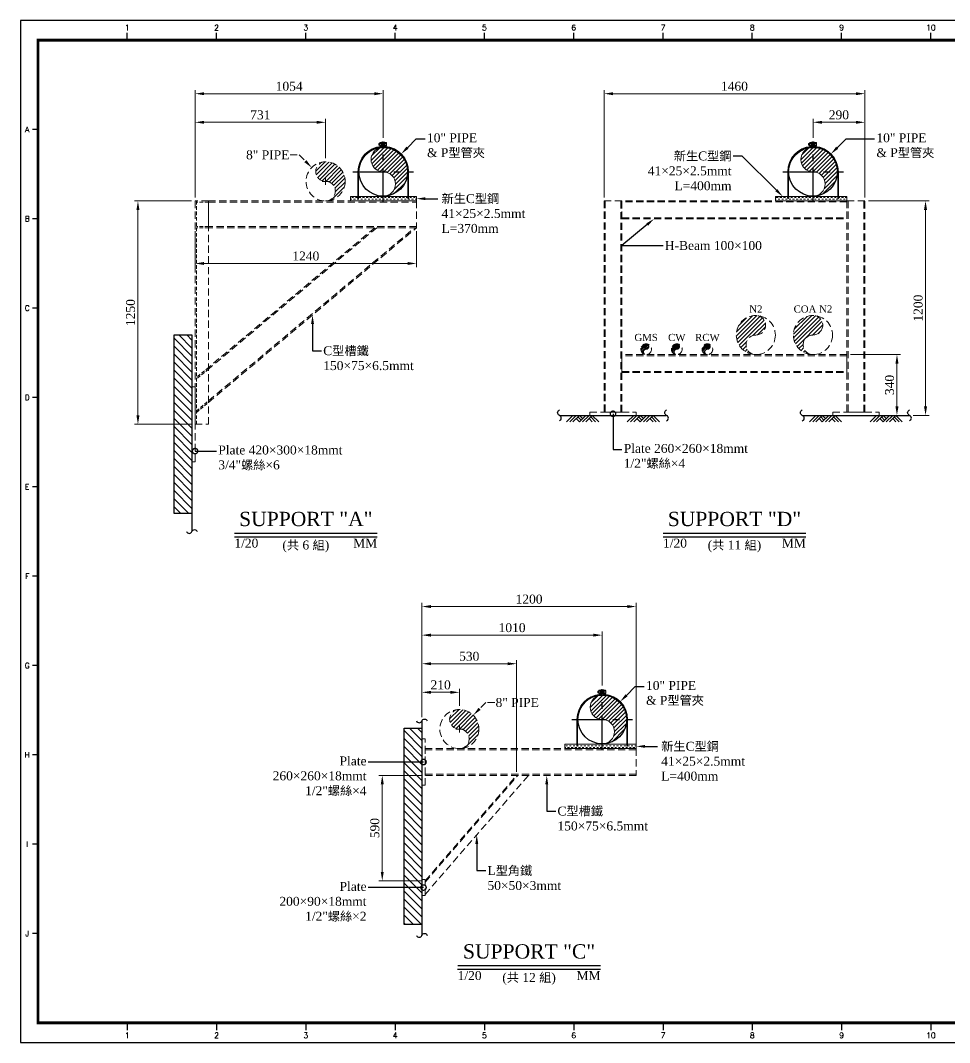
# Model space of a CAD drawing. Header units: millimetres. Extents: x 3921 to 4331, y -1218 to -700.
# Drawn here: x 3921 to 4181.1, y -1218.2 to -932.2 of the extents above; entities that cross this region are included whole.
import ezdxf
from ezdxf import colors
from ezdxf.entities.mleader import LeaderData, LeaderLine
from ezdxf.enums import TextEntityAlignment as Align
from ezdxf.math import Vec2, Vec3

# ---------------------------------------------------------------- set-up
doc = ezdxf.new("R2010")
doc.units = ezdxf.units.MM
doc.header["$LTSCALE"] = 10
doc.linetypes.add('CENTER', pattern=[50.8, 31.75, -6.35, 6.35, -6.35])
doc.linetypes.add('HIDDEN', pattern=[0.3, 0.2, -0.1])
doc.layers.get('Defpoints').update_dxf_attribs({"color": 149})
for name, color, linetype in [('1', 7, 'Continuous'), ('CEN', 3, 'CENTER'), ('CON', 35, 'Continuous'), ('三福N2 (250A)', 230, 'Continuous')]:
    doc.layers.add(name, color=color, linetype=linetype)
for name, color, linetype, lineweight in [('DIM', 160, 'Continuous', 20), ('Sopport', 135, 'Continuous', 18), ('T', 7, 'Continuous', 20), ('TSMC 既有', 252, 'HIDDEN', 9)]:
    doc.layers.add(name, color=color, linetype=linetype, lineweight=lineweight)
doc.layers.add('HIDE', color=250, linetype='Continuous', plot=False)
doc.styles.add('DAYUXP', font='times.ttf')
doc.styles.get("Standard").update_dxf_attribs({"font": 'simplex.shx', "bigfont": 'chineset.shx'})
doc.dimstyles.new('dayuxp', dxfattribs={"dimtxt": 2.5, "dimasz": 2.5, "dimexe": 1, "dimexo": 1, "dimgap": 0.8, "dimtad": 1, "dimdec": 0, "dimlfac": 20, "dimdsep": 46, "dimtxsty": 'DAYUXP', "dimcen": 1, "dimclrd": 256, "dimclre": 256, "dimclrt": 256, "dimadec": 0, "dimazin": 0, "dimtfac": 1, "dimtdec": 0, "dimtix": 1, "dimtmove": 0, "dimatfit": 3, "dimfxl": 1, "dimlwd": -1, "dimlwe": -1, "dimarcsym": 0})
pattern_1 = [(0, (3496.0707, -1518.6828), (0.508, 0.508), [0.508, -0.508])]

# ---------------------------------------------------------------- blocks, each defined once
blk = doc.blocks.new('LONKE A3圖框')
for p, q in [((1250, 13750), (1250, 13850)), ((2500, 13750), (2500, 13850)), ((3750, 13750), (3750, 13850)), ((5000, 13750), (5000, 13850)), ((6250, 13750), (6250, 13850)), ((7500, 13750), (7500, 13850)), ((8750, 13750), (8750, 13850)), ((10000, 13750), (10000, 13850)), ((11250, 13750), (11250, 13850)), ((12500, 13750), (12500, 13850)), ((0, 12500), (-75, 12500)), ((0, 11250), (-75, 11250)), ((0, 10000), (-75, 10000)), ((0, 8750), (-75, 8750)), ((0, 7500), (-75, 7500)), ((0, 6250), (-75, 6250)), ((0, 5000), (-75, 5000)), ((0, 3750), (-75, 3750)), ((0, 2500), (-75, 2500)), ((0, 1250), (-75, 1250)), ((1250, 0), (1250, -100)), ((2500, 0), (2500, -100)), ((3750, 0), (3750, -100)), ((5000, 0), (5000, -100)), ((6250, 0), (6250, -100)), ((7500, 0), (7500, -100)), ((8750, 0), (8750, -100)), ((10000, 0), (10000, -100)), ((11250, 0), (11250, -100)), ((12500, 0), (12500, -100))]:
    blk.add_line(p, q)
blk.add_lwpolyline([(-245, -275), (20245, -275), (20245, 14025), (-245, 14025)], close=True)
at = {"const_width": 40}
blk.add_lwpolyline([(0, 0), (20000, 0), (20000, 13750), (0, 13750)], close=True, dxfattribs=at)
for s, p in [('1', (1250, 13925)), ('2', (2500, 13925)), ('3', (3750, 13925)), ('4', (5000, 13925)), ('5', (6250, 13925)), ('6', (7500, 13925)), ('7', (8750, 13925)), ('8', (10000, 13925)), ('9', (11250, 13925)), ('10', (12500, 13925)), ('A', (-150, 12500)), ('B', (-150, 11250)), ('C', (-150, 10000)), ('D', (-150, 8750)), ('E', (-150, 7500)), ('F', (-150, 6250)), ('G', (-150, 5000)), ('H', (-150, 3750)), ('I', (-150, 2500)), ('J', (-150, 1250)), ('1', (1250, -175)), ('2', (2500, -175)), ('3', (3750, -175)), ('4', (5000, -175)), ('5', (6250, -175)), ('6', (7500, -175)), ('7', (8750, -175)), ('8', (10000, -175)), ('9', (11250, -175)), ('10', (12500, -175))]:
    blk.add_text(s, height=77.5).set_placement(p, align=Align.MIDDLE)
blk = doc.blocks.new('*D269')
at = {"layer": 'Defpoints', "color": 0, "transparency": 16777216}
for p in [(4157.37, -952.68), (4084.37, -982.68), (4157.37, -982.68)]:
    blk.add_point(p, dxfattribs=at)
at = {"layer": 'DIM', "transparency": 16777216}
for p, q in [((4084.37, -981.68), (4084.37, -951.68)), ((4157.37, -981.68), (4157.37, -951.68)), ((4086.87, -952.68), (4154.87, -952.68))]:
    blk.add_line(p, q, dxfattribs=at)
for points in [[(4086.87, -952.27), (4086.87, -953.1), (4084.37, -952.68)], [(4154.87, -952.27), (4154.87, -953.1), (4157.37, -952.68)]]:
    blk.add_solid(points, dxfattribs=at)
at = {"layer": 'DIM', "transparency": 16777216, "insert": (4120.87, -950.61), "char_height": 2.5, "attachment_point": 5, "style": 'DAYUXP'}
blk.add_mtext('1460', dxfattribs=at)
blk = doc.blocks.new('*D252')
at = {"layer": 'Defpoints', "color": 0, "transparency": 16777216}
for p in [(4142.87, -960.68), (4157.37, -960.68), (4142.87, -966.06)]:
    blk.add_point(p, dxfattribs=at)
at = {"layer": 'DIM', "transparency": 16777216}
for p, q in [((4142.87, -965.06), (4142.87, -959.68)), ((4154.87, -960.68), (4145.37, -960.68))]:
    blk.add_line(p, q, dxfattribs=at)
for points in [[(4145.37, -960.27), (4145.37, -961.1), (4142.87, -960.68)], [(4154.87, -960.27), (4154.87, -961.1), (4157.37, -960.68)]]:
    blk.add_solid(points, dxfattribs=at)
at = {"layer": 'DIM', "transparency": 16777216, "insert": (4150.12, -958.61), "char_height": 2.5, "attachment_point": 5, "style": 'DAYUXP'}
blk.add_mtext('290', dxfattribs=at)
blk = doc.blocks.new('*D270')
at = {"layer": 'Defpoints', "color": 0, "transparency": 16777216}
for p in [(4152.37, -1025.68), (4166.37, -1025.68), (4166.37, -1042.68)]:
    blk.add_point(p, dxfattribs=at)
at = {"layer": 'DIM', "transparency": 16777216}
for p, q in [((4153.37, -1025.68), (4167.37, -1025.68)), ((4166.37, -1040.18), (4166.37, -1028.18))]:
    blk.add_line(p, q, dxfattribs=at)
for points in [[(4165.95, -1028.18), (4166.79, -1028.18), (4166.37, -1025.68)], [(4165.95, -1040.18), (4166.79, -1040.18), (4166.37, -1042.68)]]:
    blk.add_solid(points, dxfattribs=at)
at = {"layer": 'DIM', "transparency": 16777216, "insert": (4164.3, -1034.18), "char_height": 2.5, "attachment_point": 5, "rotation": 90, "style": 'DAYUXP'}
blk.add_mtext('340', dxfattribs=at)
blk = doc.blocks.new('*D253')
at = {"layer": 'Defpoints', "color": 0, "transparency": 16777216}
for p in [(4157.37, -982.68), (4174.37, -982.68), (4169.87, -1042.68)]:
    blk.add_point(p, dxfattribs=at)
at = {"layer": 'DIM', "transparency": 16777216}
for p, q in [((4158.37, -982.68), (4175.37, -982.68)), ((4174.37, -1040.18), (4174.37, -985.18)), ((4170.87, -1042.68), (4175.37, -1042.68))]:
    blk.add_line(p, q, dxfattribs=at)
for points in [[(4173.95, -985.18), (4174.79, -985.18), (4174.37, -982.68)], [(4173.95, -1040.18), (4174.79, -1040.18), (4174.37, -1042.68)]]:
    blk.add_solid(points, dxfattribs=at)
at = {"layer": 'DIM', "transparency": 16777216, "insert": (4172.3, -1012.68), "char_height": 2.5, "attachment_point": 5, "rotation": 90, "style": 'DAYUXP'}
blk.add_mtext('1200', dxfattribs=at)
blk = doc.blocks.new('*D255')
at = {"layer": 'Defpoints', "color": 0, "transparency": 16777216}
for p in [(3969.87, -990.18), (4031.87, -990.18), (4031.87, -1000.18)]:
    blk.add_point(p, dxfattribs=at)
at = {"layer": 'DIM', "transparency": 16777216}
for p, q in [((3969.87, -991.18), (3969.87, -1001.18)), ((4031.87, -991.18), (4031.87, -1001.18)), ((3972.37, -1000.18), (4029.37, -1000.18))]:
    blk.add_line(p, q, dxfattribs=at)
for points in [[(3972.37, -999.77), (3972.37, -1000.6), (3969.87, -1000.18)], [(4029.37, -999.77), (4029.37, -1000.6), (4031.87, -1000.18)]]:
    blk.add_solid(points, dxfattribs=at)
at = {"layer": 'DIM', "transparency": 16777216, "insert": (4000.87, -998.11), "char_height": 2.5, "attachment_point": 5, "style": 'DAYUXP'}
blk.add_mtext('1240', dxfattribs=at)
blk = doc.blocks.new('*D256')
at = {"layer": 'Defpoints', "color": 0, "transparency": 16777216}
for p in [(4002.52, -973.34), (4006.4, -977.21)]:
    blk.add_point(p, dxfattribs=at)
at = {"layer": 'TSMC 既有', "transparency": 16777216}
for p, q in [((3996.49, -969.8), (3998.99, -969.8)), ((3998.99, -969.8), (4000.76, -971.57)), ((4005.4, -977.21), (4007.4, -977.21)), ((4006.4, -978.21), (4006.4, -976.21))]:
    blk.add_line(p, q, dxfattribs=at)
blk.add_solid([(4001.05, -971.27), (4000.46, -971.86), (4002.52, -973.34)], dxfattribs=at)
at = {"layer": 'TSMC 既有', "transparency": 16777216, "insert": (3990.21, -969.8), "char_height": 2.5, "attachment_point": 5, "style": 'DAYUXP'}
blk.add_mtext('8" PIPE', dxfattribs=at)
blk = doc.blocks.new('*D271')
at = {"layer": 'Defpoints', "color": 0, "transparency": 16777216}
for p in [(3969.87, -960.68), (4006.4, -960.68), (4006.4, -971.73)]:
    blk.add_point(p, dxfattribs=at)
at = {"layer": 'DIM', "transparency": 16777216}
for p, q in [((3972.37, -960.68), (4003.9, -960.68)), ((4006.4, -970.73), (4006.4, -959.68))]:
    blk.add_line(p, q, dxfattribs=at)
for points in [[(3972.37, -960.27), (3972.37, -961.1), (3969.87, -960.68)], [(4003.9, -960.27), (4003.9, -961.1), (4006.4, -960.68)]]:
    blk.add_solid(points, dxfattribs=at)
at = {"layer": 'DIM', "transparency": 16777216, "insert": (3988.13, -958.61), "char_height": 2.5, "attachment_point": 5, "style": 'DAYUXP'}
blk.add_mtext('731', dxfattribs=at)
blk = doc.blocks.new('*D257')
at = {"layer": 'Defpoints', "color": 0, "transparency": 16777216}
for p in [(4022.55, -952.68), (4022.55, -966.06), (3969.87, -982.68)]:
    blk.add_point(p, dxfattribs=at)
at = {"layer": 'DIM', "transparency": 16777216}
for p, q in [((3969.87, -981.68), (3969.87, -951.68)), ((4022.55, -965.06), (4022.55, -951.68)), ((3972.37, -952.68), (4020.05, -952.68))]:
    blk.add_line(p, q, dxfattribs=at)
for points in [[(3972.37, -952.27), (3972.37, -953.1), (3969.87, -952.68)], [(4020.05, -952.27), (4020.05, -953.1), (4022.55, -952.68)]]:
    blk.add_solid(points, dxfattribs=at)
at = {"layer": 'DIM', "transparency": 16777216, "insert": (3996.21, -950.61), "char_height": 2.5, "attachment_point": 5, "style": 'DAYUXP'}
blk.add_mtext('1054', dxfattribs=at)
blk = doc.blocks.new('*D272')
at = {"layer": 'Defpoints', "color": 0, "transparency": 16777216}
for p in [(3969.87, -982.68), (3953.87, -1045.18), (3969.87, -1045.18)]:
    blk.add_point(p, dxfattribs=at)
at = {"layer": 'DIM', "transparency": 16777216}
for p, q in [((3968.87, -982.68), (3952.87, -982.68)), ((3953.87, -985.18), (3953.87, -1042.68)), ((3968.87, -1045.18), (3952.87, -1045.18))]:
    blk.add_line(p, q, dxfattribs=at)
for points in [[(3953.45, -985.18), (3954.29, -985.18), (3953.87, -982.68)], [(3953.45, -1042.68), (3954.29, -1042.68), (3953.87, -1045.18)]]:
    blk.add_solid(points, dxfattribs=at)
at = {"layer": 'DIM', "transparency": 16777216, "insert": (3951.8, -1013.93), "char_height": 2.5, "attachment_point": 5, "rotation": 90, "style": 'DAYUXP'}
blk.add_mtext('1250', dxfattribs=at)
blk = doc.blocks.new('*D258')
at = {"layer": 'Defpoints', "color": 0, "transparency": 16777216}
for p in [(4047.74, -1126.59), (4043.87, -1130.46)]:
    blk.add_point(p, dxfattribs=at)
at = {"layer": 'TSMC 既有', "transparency": 16777216}
for p, q in [((4051.28, -1123.05), (4049.51, -1124.82)), ((4053.78, -1123.05), (4051.28, -1123.05)), ((4043.87, -1131.46), (4043.87, -1129.46)), ((4042.87, -1130.46), (4044.87, -1130.46))]:
    blk.add_line(p, q, dxfattribs=at)
blk.add_solid([(4049.22, -1124.52), (4049.8, -1125.11), (4047.74, -1126.59)], dxfattribs=at)
at = {"layer": 'TSMC 既有', "transparency": 16777216, "insert": (4060.06, -1123.05), "char_height": 2.5, "attachment_point": 5, "style": 'DAYUXP'}
blk.add_mtext('8" PIPE', dxfattribs=at)
blk = doc.blocks.new('*D273')
at = {"layer": 'Defpoints', "color": 0, "transparency": 16777216}
for p in [(4022.27, -1143.43), (4034.27, -1143.43), (4034.27, -1172.92)]:
    blk.add_point(p, dxfattribs=at)
at = {"layer": 'DIM', "transparency": 16777216}
for p, q in [((4033.27, -1143.43), (4021.27, -1143.43)), ((4022.27, -1170.42), (4022.27, -1145.93)), ((4033.27, -1172.92), (4021.27, -1172.92))]:
    blk.add_line(p, q, dxfattribs=at)
for points in [[(4021.85, -1145.93), (4022.69, -1145.93), (4022.27, -1143.43)], [(4021.85, -1170.42), (4022.69, -1170.42), (4022.27, -1172.92)]]:
    blk.add_solid(points, dxfattribs=at)
at = {"layer": 'DIM', "transparency": 16777216, "insert": (4020.2, -1158.18), "char_height": 2.5, "attachment_point": 5, "rotation": 90, "style": 'DAYUXP'}
blk.add_mtext('590', dxfattribs=at)
blk = doc.blocks.new('*D274')
at = {"layer": 'Defpoints', "color": 0, "transparency": 16777216}
for p in [(4033.37, -1112.18), (4059.87, -1112.18), (4059.87, -1143.43)]:
    blk.add_point(p, dxfattribs=at)
at = {"layer": 'DIM', "transparency": 16777216}
for p, q in [((4035.87, -1112.18), (4057.37, -1112.18)), ((4059.87, -1142.43), (4059.87, -1111.18))]:
    blk.add_line(p, q, dxfattribs=at)
for points in [[(4035.87, -1111.77), (4035.87, -1112.6), (4033.37, -1112.18)], [(4057.37, -1111.77), (4057.37, -1112.6), (4059.87, -1112.18)]]:
    blk.add_solid(points, dxfattribs=at)
at = {"layer": 'DIM', "transparency": 16777216, "insert": (4046.62, -1110.11), "char_height": 2.5, "attachment_point": 5, "style": 'DAYUXP'}
blk.add_mtext('530', dxfattribs=at)
blk = doc.blocks.new('*D275')
at = {"layer": 'Defpoints', "color": 0, "transparency": 16777216}
for p in [(4093.37, -1096.18), (4033.37, -1128.18), (4093.37, -1135.93)]:
    blk.add_point(p, dxfattribs=at)
at = {"layer": 'DIM', "transparency": 16777216}
for p, q in [((4033.37, -1127.18), (4033.37, -1095.18)), ((4093.37, -1134.93), (4093.37, -1095.18)), ((4035.87, -1096.18), (4090.87, -1096.18))]:
    blk.add_line(p, q, dxfattribs=at)
for points in [[(4035.87, -1095.77), (4035.87, -1096.6), (4033.37, -1096.18)], [(4090.87, -1095.77), (4090.87, -1096.6), (4093.37, -1096.18)]]:
    blk.add_solid(points, dxfattribs=at)
at = {"layer": 'DIM', "transparency": 16777216, "insert": (4063.37, -1094.11), "char_height": 2.5, "attachment_point": 5, "style": 'DAYUXP'}
blk.add_mtext('1200', dxfattribs=at)
blk = doc.blocks.new('*D276')
at = {"layer": 'Defpoints', "color": 0, "transparency": 16777216}
for p in [(4033.37, -1120.18), (4043.87, -1120.18), (4043.87, -1124.98)]:
    blk.add_point(p, dxfattribs=at)
at = {"layer": 'DIM', "transparency": 16777216}
for p, q in [((4035.87, -1120.18), (4041.37, -1120.18)), ((4043.87, -1123.98), (4043.87, -1119.18))]:
    blk.add_line(p, q, dxfattribs=at)
for points in [[(4035.87, -1119.77), (4035.87, -1120.6), (4033.37, -1120.18)], [(4041.37, -1119.77), (4041.37, -1120.6), (4043.87, -1120.18)]]:
    blk.add_solid(points, dxfattribs=at)
at = {"layer": 'DIM', "transparency": 16777216, "insert": (4038.62, -1118.11), "char_height": 2.5, "attachment_point": 5, "style": 'DAYUXP'}
blk.add_mtext('210', dxfattribs=at)
blk = doc.blocks.new('*D259')
at = {"layer": 'Defpoints', "color": 0, "transparency": 16777216}
for p in [(4033.37, -1104.18), (4083.87, -1104.18), (4083.87, -1119.31)]:
    blk.add_point(p, dxfattribs=at)
at = {"layer": 'DIM', "transparency": 16777216}
for p, q in [((4083.87, -1118.31), (4083.87, -1103.18)), ((4035.87, -1104.18), (4081.37, -1104.18))]:
    blk.add_line(p, q, dxfattribs=at)
for points in [[(4035.87, -1103.77), (4035.87, -1104.6), (4033.37, -1104.18)], [(4081.37, -1103.77), (4081.37, -1104.6), (4083.87, -1104.18)]]:
    blk.add_solid(points, dxfattribs=at)
at = {"layer": 'DIM', "transparency": 16777216, "insert": (4058.62, -1102.11), "char_height": 2.5, "attachment_point": 5, "style": 'DAYUXP'}
blk.add_mtext('1010', dxfattribs=at)
blk = doc.blocks.new('_DotSmall')
at = {"color": 0, "linetype": 'ByBlock', "const_width": 0.5}
blk.add_lwpolyline([(-0.0625, 0, 1), (0.0625, 0, 1)], format="xyb", close=True, dxfattribs=at)
blk = doc.blocks.new('縲帽')
at = {"layer": 'Sopport', "lineweight": 5, "ltscale": 0.1}
blk.add_line((0.7, 0.94), (-0.7, 0.94), dxfattribs=at)
at = {"layer": 'Sopport', "lineweight": 5}
for p, q in [((-0.7, 0.94), (0.7, 0.94)), ((-0.7, 0), (0.7, 0)), ((-0.47, 0.8), (-0.47, 0.14)), ((0.47, 0.8), (0.47, 0.14))]:
    blk.add_line(p, q, dxfattribs=at)
blk.add_lwpolyline([(-0.94, 0.14, 0.57735), (-0.47, 0.14, 0.288675), (0.47, 0.14, 0.57735), (0.94, 0.14), (0.94, 0.8, 0.57735), (0.47, 0.8, 0.288675), (-0.47, 0.8, 0.57735), (-0.94, 0.8)], format="xyb", close=True, dxfattribs=at)
blk = doc.blocks.new('250A+管夾')
at = {"layer": '三福N2 (250A)', "lineweight": 5}
h = blk.add_hatch(dxfattribs=at)
h.set_pattern_fill('ANSI31', color=256, scale=0.25, style=0)
h.set_pattern_definition([(45, (-252.4, -251.02), (-0.561266, 0.561266), [])])
edge = h.paths.add_edge_path()
edge.add_arc((0, 10.32), 3.41, 90, 270)
edge.add_arc((0, 3.49), 3.41, -90, 90, ccw=False)
edge.add_arc((0, 6.91), 6.83, 270, 450)
at = {"layer": 'CEN', "ltscale": 0.03}
for p, q in [((0, -1.59), (0, 15.41)), ((-8.5, 6.91), (8.5, 6.91))]:
    blk.add_line(p, q, dxfattribs=at)
at = {"layer": 'HIDE', "lineweight": 9, "ltscale": 0.05}
for points in [[(-6.9, -0.59), (-6.9, 6.91, -0.395757), (-0.44, 13.79, 0.395757), (-0.25, 13.99), (-0.25, 15.17), (-0.45, 15.17), (-0.45, 14.08, -0.391992), (-0.54, 13.98, 0.391992), (-7.1, 6.91), (-7.1, -0.59)], [(7.1, 6.91), (7.1, -0.59), (6.9, -0.59), (6.9, 6.91, 0.395757), (0.44, 13.79, -0.395757), (0.25, 13.99), (0.25, 15.17), (0.45, 15.17), (0.45, 14.08, 0.391992), (0.54, 13.98, -0.391992)]]:
    blk.add_lwpolyline(points, format="xyb", close=True, dxfattribs=at)
at = {"layer": 'Sopport', "ltscale": 0.05, "const_width": 0.2}
for points in [[(-7, -0.59), (-7, 6.91, -0.393861), (-0.49, 13.89, 0.393861), (-0.35, 14.04), (-0.35, 15.17)], [(7, -0.59), (7, 6.91, 0.393861), (0.49, 13.89, -0.393861), (0.35, 14.04), (0.35, 15.17)]]:
    blk.add_lwpolyline(points, format="xyb", dxfattribs=at)
at = {"layer": 'Sopport', "lineweight": 9, "flags": 128}
blk.add_lwpolyline([(-1.25, 14.38), (0.95, 14.38), (0.95, 14.86), (-1.25, 14.86)], close=True, dxfattribs=at)
at = {"layer": '三福N2 (250A)', "lineweight": 5}
blk.add_lwpolyline([(0, 13.73, 1), (0, 6.91, -1), (0, 0.08)], format="xyb", dxfattribs=at)
at = {"layer": '三福N2 (250A)'}
blk.add_circle((0, 6.91), 6.83, dxfattribs=at)
at = {"layer": 'Sopport', "xscale": 0.5052631579195033, "yscale": 0.5052631579195033, "zscale": 0.5052631579195033, "rotation": 90}
for p in [(-0.48, 14.62), (0.95, 14.62)]:
    blk.add_blockref('縲帽', p, dxfattribs=at)

msp = doc.modelspace()

# ---------------------------------------------------------------- hatches: boundary and pattern name
at = {"layer": 'CON', "lineweight": 5}
h = msp.add_hatch(dxfattribs=at)
h.set_pattern_fill('ANSI31', color=256, scale=0.5, angle=90)
h.set_pattern_definition([(135, (3403.6206, -1453.0691), (-1.122532, -1.122532), [])])
h.paths.add_polyline_path([(3963.971, -1070.183), (3968.971, -1070.183), (3968.971, -1020.183), (3963.971, -1020.183)])
h = msp.add_hatch(dxfattribs=at)
h.set_pattern_fill('ANSI31', color=256, scale=0.5, angle=90)
h.set_pattern_definition([(135, (3468.0206, -1583.0691), (-1.122532, -1.122532), [])])
h.paths.add_polyline_path([(4028.371, -1185.183), (4033.371, -1185.183), (4033.371, -1130.183), (4028.371, -1130.183)])
at = {"layer": 'Sopport', "lineweight": 5, "ltscale": 0.05}
h = msp.add_hatch(dxfattribs=at)
h.set_pattern_fill('DASH', color=256, scale=0.16)
h.set_pattern_definition(pattern_1)
h.paths.add_polyline_path([(4031.871, -982.683), (4031.871, -981.433), (4013.371, -981.433), (4013.371, -982.683)])
h = msp.add_hatch(dxfattribs=at)
h.set_pattern_fill('DASH', color=256, scale=0.16)
h.set_pattern_definition(pattern_1)
h.paths.add_polyline_path([(4132.371, -982.683), (4152.371, -982.683), (4152.371, -981.433), (4132.371, -981.433)])
h = msp.add_hatch(dxfattribs=at)
h.set_pattern_fill('DASH', color=256, scale=0.16)
h.set_pattern_definition(pattern_1)
h.paths.add_polyline_path([(4073.371, -1135.933), (4093.371, -1135.933), (4093.371, -1134.683), (4073.371, -1134.683)])
at = {"layer": 'TSMC 既有', "lineweight": 5}
h = msp.add_hatch(dxfattribs=at)
h.set_pattern_fill('ANSI31', color=256, scale=0.25)
h.set_pattern_definition([(45, (4701.1908, -587.79074), (-0.561266, 0.561266), [])])
h.paths.add_polyline_path([(4006.396, -982.683, 0.4142136), (4011.871, -977.208, 0.4142136), (4006.396, -971.733, 1), (4006.396, -977.208, -1)])
h = msp.add_hatch(dxfattribs=at)
h.set_pattern_fill('ANSI31', color=256, scale=0.25)
h.set_pattern_definition([(45, (4809.6792, -630.79074), (-0.561266, 0.561266), [])])
h.paths.add_polyline_path([(4126.857, -1020.208, 1), (4126.857, -1014.733, 0.4142136), (4121.382, -1020.208, 0.4142136), (4126.857, -1025.683, -1)])
h = msp.add_hatch(dxfattribs=at)
h.set_pattern_fill('ANSI31', color=256, scale=0.25)
h.set_pattern_definition([(45, (4793.6865, -630.79074), (-0.561266, 0.561266), [])])
h.paths.add_polyline_path([(4142.85, -1020.208, 1), (4142.85, -1014.733, 0.4142136), (4137.375, -1020.208, 0.4142136), (4142.85, -1025.683, -1)])
h = msp.add_hatch(dxfattribs=at)
h.set_pattern_fill('ANSI31', color=256, scale=0.1)
h.set_pattern_definition([(45, (5356.1769, 144.40788), (-0.224506403, 0.224506403), [])])
h.paths.add_polyline_path([(4094.642, -1024.183, 0.4142136), (4096.142, -1025.683, -1), (4096.142, -1024.183, 1), (4096.142, -1022.683, 0.4142136)])
h = msp.add_hatch(dxfattribs=at)
h.set_pattern_fill('ANSI31', color=256, scale=0.1)
h.set_pattern_definition([(45, (5347.59653, 144.40788), (-0.224506403, 0.224506403), [])])
h.paths.add_polyline_path([(4103.223, -1024.183, 0.4142136), (4104.723, -1025.683, -1), (4104.723, -1024.183, 1), (4104.723, -1022.683, 0.4142136)])
h = msp.add_hatch(dxfattribs=at)
h.set_pattern_fill('ANSI31', color=256, scale=0.1)
h.set_pattern_definition([(45, (5339.01617, 144.40788), (-0.224506403, 0.224506403), [])])
h.paths.add_polyline_path([(4111.803, -1024.183, 0.4142136), (4113.303, -1025.683, -1), (4113.303, -1024.183, 1), (4113.303, -1022.683, 0.4142136)])
h = msp.add_hatch(dxfattribs=at)
h.set_pattern_fill('ANSI31', color=256, scale=0.25)
h.set_pattern_definition([(45, (4738.6658, -741.04074), (-0.561266, 0.561266), [])])
h.paths.add_polyline_path([(4043.871, -1135.933, 0.4142136), (4049.346, -1130.458, 0.4142136), (4043.871, -1124.983, 1), (4043.871, -1130.458, -1)])

# ---------------------------------------------------------------- linework, layer by layer
at = {"layer": '1'}
for p, q in [((3980.871, -1076.683), (4020.871, -1076.683)), ((4100.871, -1076.683), (4140.871, -1076.683)), ((4043.371, -1197.683), (4083.371, -1197.683))]:
    msp.add_line(p, q, dxfattribs=at)
at = {"layer": '1', "const_width": 0.4}
for points in [[(3980.871, -1075.683), (4020.871, -1075.683)], [(4100.871, -1075.683), (4140.871, -1075.683)], [(4043.371, -1196.683), (4083.371, -1196.683)]]:
    msp.add_lwpolyline(points, dxfattribs=at)
at = {"layer": 'CON', "ltscale": 0.05}
for p, q in [((4071.871, -1042.683), (4101.871, -1042.683)), ((4139.871, -1042.683), (4169.871, -1042.683)), ((4033.371, -1128.183), (4033.371, -1188.183))]:
    msp.add_line(p, q, dxfattribs=at)
at = {"layer": 'CON', "lineweight": 9}
for p, q in [((4075.671, -1042.683), (4073.871, -1044.483)), ((4076.571, -1042.683), (4074.771, -1044.483)), ((4077.471, -1042.683), (4075.671, -1044.483)), ((4076.571, -1043.583), (4077.471, -1044.483)), ((4077.021, -1043.133), (4077.921, -1044.033)), ((4079.271, -1042.683), (4077.471, -1044.483)), ((4077.471, -1042.683), (4078.371, -1043.583)), ((4080.171, -1042.683), (4078.371, -1044.483)), ((4081.071, -1042.683), (4079.271, -1044.483)), ((4080.171, -1043.583), (4081.071, -1044.483)), ((4080.621, -1043.133), (4081.971, -1044.483)), ((4081.071, -1042.683), (4082.871, -1044.483)), ((4092.671, -1042.683), (4090.871, -1044.483)), ((4093.571, -1042.683), (4091.771, -1044.483)), ((4094.471, -1042.683), (4092.671, -1044.483)), ((4093.571, -1043.583), (4094.471, -1044.483)), ((4094.021, -1043.133), (4094.921, -1044.033)), ((4096.271, -1042.683), (4094.471, -1044.483)), ((4094.471, -1042.683), (4095.371, -1043.583)), ((4097.171, -1042.683), (4095.371, -1044.483)), ((4098.071, -1042.683), (4096.271, -1044.483)), ((4097.171, -1043.583), (4098.071, -1044.483)), ((4097.621, -1043.133), (4098.971, -1044.483)), ((4098.071, -1042.683), (4099.871, -1044.483)), ((4143.671, -1042.683), (4141.871, -1044.483)), ((4144.571, -1042.683), (4142.771, -1044.483)), ((4145.471, -1042.683), (4143.671, -1044.483)), ((4144.571, -1043.583), (4145.471, -1044.483)), ((4145.021, -1043.133), (4145.921, -1044.033)), ((4147.271, -1042.683), (4145.471, -1044.483)), ((4145.471, -1042.683), (4146.371, -1043.583)), ((4148.171, -1042.683), (4146.371, -1044.483)), ((4149.071, -1042.683), (4147.271, -1044.483)), ((4148.171, -1043.583), (4149.071, -1044.483)), ((4148.621, -1043.133), (4149.971, -1044.483)), ((4149.071, -1042.683), (4150.871, -1044.483)), ((4160.671, -1042.683), (4158.871, -1044.483)), ((4161.571, -1042.683), (4159.771, -1044.483)), ((4162.471, -1042.683), (4160.671, -1044.483)), ((4161.571, -1043.583), (4162.471, -1044.483)), ((4162.021, -1043.133), (4162.921, -1044.033)), ((4164.271, -1042.683), (4162.471, -1044.483)), ((4162.471, -1042.683), (4163.371, -1043.583)), ((4165.171, -1042.683), (4163.371, -1044.483)), ((4166.071, -1042.683), (4164.271, -1044.483)), ((4165.171, -1043.583), (4166.071, -1044.483)), ((4165.621, -1043.133), (4166.971, -1044.483)), ((4166.071, -1042.683), (4167.871, -1044.483))]:
    msp.add_line(p, q, dxfattribs=at)
at = {"layer": 'CON', "ltscale": 0.05}
msp.add_lwpolyline([(3963.971, -1020.183), (3968.971, -1020.183), (3968.971, -1075.183)], dxfattribs=at)
at = {"layer": 'CON'}
for points in [[(4071.871, -1044.183, 0.7), (4071.871, -1042.683, -0.7), (4071.871, -1041.183)], [(4101.871, -1044.183, 0.7), (4101.871, -1042.683, -0.7), (4101.871, -1041.183)], [(4139.871, -1044.183, 0.7), (4139.871, -1042.683, -0.7), (4139.871, -1041.183)], [(4169.871, -1044.183, 0.7), (4169.871, -1042.683, -0.7), (4169.871, -1041.183)], [(3967.471, -1075.183, 0.7), (3968.971, -1075.183, -0.7), (3970.471, -1075.183)], [(4031.871, -1128.183, 0.7), (4033.371, -1128.183, -0.7), (4034.871, -1128.183)], [(4031.871, -1188.183, 0.7), (4033.371, -1188.183, -0.7), (4034.871, -1188.183)]]:
    msp.add_lwpolyline(points, format="xyb", dxfattribs=at)
at = {"layer": 'HIDE', "ltscale": 0.05}
for points in [[(3963.971, -1020.183), (3968.971, -1020.183), (3968.971, -1070.183), (3963.971, -1070.183)], [(4028.371, -1130.183), (4033.371, -1130.183), (4033.371, -1185.183), (4028.371, -1185.183)]]:
    msp.add_lwpolyline(points, close=True, dxfattribs=at)
at = {"layer": 'Sopport', "ltscale": 0.05}
for points in [[(4013.371, -982.683), (4031.871, -982.683), (4031.871, -981.433), (4013.371, -981.433)], [(4132.371, -982.683), (4152.371, -982.683), (4152.371, -981.433), (4132.371, -981.433)], [(4073.371, -1135.933), (4093.371, -1135.933), (4093.371, -1134.683), (4073.371, -1134.683)]]:
    msp.add_lwpolyline(points, close=True, dxfattribs=at)
at = {"layer": 'TSMC 既有', "color": 253, "linetype": 'HIDDEN', "lineweight": 9, "ltscale": 0.5}
for p, q in [((3970.221, -982.683), (3970.221, -1045.183)), ((3973.621, -983.033), (3970.221, -983.033)), ((3973.621, -989.833), (3970.221, -989.833)), ((3973.621, -990.183), (3970.221, -990.183)), ((3973.621, -1029.27), (3970.221, -1032.123)), ((3973.621, -1029.727), (3970.221, -1032.58)), ((3970.221, -1041.456), (3973.621, -1038.603)), ((3970.221, -1041.913), (3973.621, -1039.06))]:
    msp.add_line(p, q, dxfattribs=at)
at = {"layer": 'TSMC 既有'}
for p, q in [((3973.621, -983.033), (4031.871, -983.033)), ((4084.671, -982.683), (4084.671, -1041.783)), ((4089.071, -1041.783), (4089.071, -982.683)), ((4152.371, -982.983), (4089.371, -982.983)), ((4152.671, -982.683), (4152.671, -1041.783)), ((4157.071, -1041.783), (4157.071, -982.683)), ((4089.371, -987.383), (4152.371, -987.383)), ((4031.871, -989.833), (3973.621, -989.833)), ((3973.621, -1038.603), (4031.326, -990.183)), ((4020.747, -990.183), (3973.621, -1029.727)), ((4020.203, -990.183), (3973.621, -1029.27)), ((3973.621, -1039.06), (4031.871, -990.183)), ((4152.371, -1025.983), (4089.371, -1025.983)), ((4089.371, -1030.383), (4152.371, -1030.383)), ((4034.271, -1136.283), (4093.371, -1136.283)), ((4093.371, -1143.083), (4034.271, -1143.083)), ((4034.271, -1172.919), (4059.871, -1143.433)), ((4034.271, -1173.3), (4060.202, -1143.433)), ((4034.271, -1176.732), (4063.181, -1143.433))]:
    msp.add_line(p, q, dxfattribs=at)
at = {"layer": 'TSMC 既有', "lineweight": 5}
for points in [[(4006.396, -982.683, 1), (4006.396, -977.208, -1), (4006.396, -971.733)], [(4126.857, -1025.683, -1), (4126.857, -1020.208, 1), (4126.857, -1014.733)], [(4142.85, -1025.683, -1), (4142.85, -1020.208, 1), (4142.85, -1014.733)], [(4096.142, -1025.683, -1), (4096.142, -1024.183, 1), (4096.142, -1022.683)], [(4104.723, -1025.683, -1), (4104.723, -1024.183, 1), (4104.723, -1022.683)], [(4113.303, -1025.683, -1), (4113.303, -1024.183, 1), (4113.303, -1022.683)], [(4043.871, -1135.933, 1), (4043.871, -1130.458, -1), (4043.871, -1124.983)]]:
    msp.add_lwpolyline(points, format="xyb", dxfattribs=at)
at = {"layer": 'TSMC 既有'}
for points in [[(3969.871, -982.683), (3969.871, -1045.183), (3973.621, -1045.183), (3973.621, -982.683)], [(4031.871, -990.183), (3973.621, -990.183), (3973.621, -982.683), (4031.871, -982.683)], [(4084.371, -1041.783), (4089.371, -1041.783), (4089.371, -982.683), (4084.371, -982.683)], [(4152.371, -987.683), (4152.371, -982.683), (4089.371, -982.683), (4089.371, -987.683)], [(4152.371, -1041.783), (4157.371, -1041.783), (4157.371, -982.683), (4152.371, -982.683)], [(4152.371, -1030.683), (4152.371, -1025.683), (4089.371, -1025.683), (4089.371, -1030.683)], [(3968.971, -1055.683), (3969.871, -1055.683), (3969.871, -1034.683), (3968.971, -1034.683)], [(4093.371, -1041.783), (4093.371, -1042.683), (4080.371, -1042.683), (4080.371, -1041.783)], [(4161.371, -1041.783), (4161.371, -1042.683), (4148.371, -1042.683), (4148.371, -1041.783)], [(4033.371, -1146.183), (4034.271, -1146.183), (4034.271, -1133.183), (4033.371, -1133.183)], [(4093.371, -1143.433), (4034.271, -1143.433), (4034.271, -1135.933), (4093.371, -1135.933)], [(4033.371, -1177.053), (4034.271, -1177.053), (4034.271, -1172.553), (4033.371, -1172.553)]]:
    msp.add_lwpolyline(points, close=True, dxfattribs=at)
for centre, radius in [((4006.396, -977.208), 5.475), ((4126.857, -1020.208), 5.475), ((4142.85, -1020.208), 5.475), ((4096.142, -1024.183), 1.5), ((4104.723, -1024.183), 1.5), ((4113.303, -1024.183), 1.5), ((4043.871, -1130.458), 5.475)]:
    msp.add_circle(centre, radius, dxfattribs=at)

# ---------------------------------------------------------------- block references
at = {"xscale": 0.02, "yscale": 0.02, "zscale": 0.02}
msp.add_blockref('LONKE A3圖框', (3925.871, -1212.683), dxfattribs=at)
at = {"layer": 'Sopport'}
for p in [(4022.546, -981.433), (4142.871, -981.433), (4083.871, -1134.683)]:
    msp.add_blockref('250A+管夾', p, dxfattribs=at)

# ---------------------------------------------------------------- texts
at = {"layer": '1', "style": 'DAYUXP'}
for s, p in [('SUPPORT "A"', (4000.871, -1071.683)), ('SUPPORT "D"', (4120.871, -1071.683)), ('SUPPORT "C"', (4063.371, -1192.683))]:
    msp.add_text(s, height=4, dxfattribs=at).set_placement(p, align=Align.MIDDLE)
for p in [(3980.871, -1077.183), (4100.871, -1077.183), (4043.371, -1198.183)]:
    msp.add_text('1/20', height=2.5, dxfattribs=at).set_placement(p, align=Align.TOP_LEFT)
for p in [(4020.871, -1077.183), (4140.871, -1077.183), (4083.371, -1198.183)]:
    msp.add_text('MM', height=2.5, dxfattribs=at).set_placement(p, align=Align.TOP_RIGHT)
at = {"layer": 'DIM', "style": 'DAYUXP'}
for s, p in [('(共 6 組)', (4000.871, -1079.183)), ('(共 11 組)', (4120.871, -1079.183)), ('(共 12 組)', (4063.371, -1200.183))]:
    msp.add_text(s, height=2.5, dxfattribs=at).set_placement(p, align=Align.MIDDLE)
at = {"layer": 'TSMC 既有', "style": 'DAYUXP'}
for s, p in [('N2', (4126.857, -1012.933)), ('COA N2', (4142.85, -1012.933)), ('GMS', (4096.142, -1020.883)), ('CW', (4104.723, -1020.883)), ('RCW', (4113.303, -1020.883))]:
    msp.add_text(s, height=2, dxfattribs=at).set_placement(p, align=Align.MIDDLE_CENTER)

# ---------------------------------------------------------------- dimensions: what is measured, and where the dimension line sits
at = {"layer": 'DIM'}
for base, p1, p2, picture, middle in [((4022.54572447, -952.682812501), (3969.87072447, -982.682812501), (4022.54572447, -966.057812501), '*D257', (3996.20822447, -950.611183085)), ((4157.371, -952.683), (4084.371, -982.683), (4157.371, -982.683), '*D269', (4120.871, -950.611)), ((4006.39572447, -960.682812501), (3969.87072447, -960.682812501), (4006.39572447, -971.732812501), '*D271', (3988.13322447, -958.607578183)), ((4031.871, -1000.183), (3969.871, -990.183), (4031.871, -990.183), '*D255', (4000.871, -998.111)), ((4093.371, -1096.183), (4033.371, -1128.183), (4093.371, -1135.933), '*D275', (4063.371, -1094.111)), ((4083.871, -1104.183), (4033.371, -1104.183), (4083.871, -1119.308), '*D259', (4058.621, -1102.111)), ((4059.871, -1112.183), (4033.371, -1112.183), (4059.871, -1143.433), '*D274', (4046.621, -1110.111)), ((4043.871, -1120.183), (4033.371, -1120.183), (4043.871, -1124.983), '*D276', (4038.621, -1118.111))]:
    dim = msp.add_linear_dim(base=base, p1=p1, p2=p2, dimstyle='dayuxp', dxfattribs=at)
    dim.commit()
    dim.dimension.update_dxf_attribs({"geometry": picture, "text_midpoint": middle})
for base, p1, p2, angle, picture, middle in [((4142.871, -960.683), (4157.371, -960.683), (4142.871, -966.058), 180, '*D252', (4150.121, -958.608)), ((3953.871, -1045.183), (3969.871, -982.683), (3969.871, -1045.183), 90, '*D272', (3951.799, -1013.933)), ((4174.371, -982.683), (4169.871, -1042.683), (4157.371, -982.683), 90, '*D253', (4172.299, -1012.683)), ((4166.371, -1025.683), (4166.371, -1042.683), (4152.371, -1025.683), 90, '*D270', (4164.299, -1034.183)), ((4022.271, -1143.433), (4034.271, -1172.919), (4034.271, -1143.433), 90, '*D273', (4020.195, -1158.176))]:
    dim = msp.add_linear_dim(base=base, p1=p1, p2=p2, angle=angle, dimstyle='dayuxp', dxfattribs=at)
    dim.commit()
    dim.dimension.update_dxf_attribs({"geometry": picture, "text_midpoint": middle})
at = {"layer": 'TSMC 既有'}
for center, mpoint, picture, middle in [((4006.396, -977.208), (4002.524, -973.336), '*D256', (3990.21, -969.801)), ((4043.871, -1130.458), (4047.742, -1126.586), '*D258', (4060.056, -1123.051))]:
    dim = msp.add_radius_dim(center=center, mpoint=mpoint, text='8" PIPE', dimstyle='dayuxp', override={"dimgap": 0.5, "dimtad": 0, "dimtih": 1, "dimtoh": 1, "dimtofl": 0}, dxfattribs=at)
    dim.commit()
    dim.dimension.update_dxf_attribs({"geometry": picture, "text_midpoint": middle})

# ---------------------------------------------------------------- leaders
at = {"layer": 'T'}
ml = msp.add_multileader_mtext('Standard', dxfattribs=at)
ml.set_content('10" PIPE\\P& P{\\fPMingLiU|b0|i0|c136|p18;型管夾}', color=256, style='DAYUXP')
ml.set_leader_properties()
ml.build(insert=Vec2(0, 0))
ml.multileader.update_dxf_attribs({"dogleg_length": 2.5, "arrow_head_size": 2.5})
ctx = ml.context
ctx.base_point, ctx.char_height, ctx.arrow_head_size, ctx.landing_gap_size, ctx.plane_origin = Vec3(4034.291, -965.312), 2.5, 2.5, 0.5, Vec3(4024.546, -956.981)
notes = []
notes.append((ctx, [(1, (1, 1, 0), (4031.791, -965.312), (1, 0), 2.5, [(1, [(4027.549, -969.555)], 0, [])])]))
ctx.mtext.insert, ctx.mtext.flow_direction = Vec3(4034.791, -963.766), 5
ml = msp.add_multileader_mtext('Standard', dxfattribs=at)
ml.set_content('10" PIPE\\P& P{\\fPMingLiU|b0|i0|c136|p18;型管夾}', color=256, style='DAYUXP')
ml.set_leader_properties()
ml.build(insert=Vec2(0, 0))
ml.multileader.update_dxf_attribs({"arrow_head_size": 2.5})
ctx = ml.context
ctx.base_point, ctx.char_height, ctx.arrow_head_size, ctx.landing_gap_size, ctx.plane_origin = Vec3(4160.116, -965.312), 2.5, 2.5, 0.5, Vec3(4144.871, -956.981)
notes.append((ctx, [(1, (1, 1, 0), (4152.116, -965.312), (1, 0), 8, [(1, [(4147.874, -969.555)], 0, [])])]))
ctx.mtext.insert, ctx.mtext.flow_direction = Vec3(4160.616, -963.766), 5
ml = msp.add_multileader_mtext('Standard', dxfattribs=at)
ml.set_content('{\\fPMingLiU|b0|i0|c136|p18;新生}C{\\fPMingLiU|b0|i0|c136|p18;型鋼}\\P41×25×2.5mmt\\PL=400mm', color=256, style='DAYUXP')
ml.set_leader_properties()
ml.build(insert=Vec2(0, 0))
ml.multileader.update_dxf_attribs({"dogleg_length": 2.5, "arrow_head_size": 2.5})
ctx = ml.context
ctx.base_point, ctx.char_height, ctx.arrow_head_size, ctx.landing_gap_size, ctx.plane_origin = Vec3(4096.68, -970.119), 2.5, 2.5, 0.5, Vec3(4108.935, -1023.143)
ctx.text_align_type = 2
notes.append((ctx, [(0, (1, 1, 0), (4123.057, -970.119), (-1, 0), 2.5, [(1, [(4134.371, -981.433)], 0, [])])]))
ctx.mtext.insert, ctx.mtext.alignment, ctx.mtext.flow_direction = Vec3(4120.057, -968.847), 3, 5
ml = msp.add_multileader_mtext('Standard', dxfattribs=at)
ml.set_content('{\\fPMingLiU|b0|i0|c136|p18;新生}C{\\fPMingLiU|b0|i0|c136|p18;型鋼}\\P41×25×2.5mmt\\PL=370mm', color=256, style='DAYUXP')
ml.set_leader_properties()
ml.build(insert=Vec2(0, 0))
ml.multileader.update_dxf_attribs({"dogleg_length": 0, "arrow_head_size": 2.5})
ctx = ml.context
ctx.base_point, ctx.char_height, ctx.arrow_head_size, ctx.landing_gap_size, ctx.plane_origin = Vec3(4037.871, -982.058), 2.5, 2.5, 1, Vec3(4021.267, -945.808)
notes.append((ctx, [(1, (1, 1, 0), (4037.871, -982.058), (1, 0), 0, [(1, [(4031.871, -982.058)], 0, [])])]))
ctx.mtext.insert, ctx.mtext.flow_direction = Vec3(4038.871, -980.783), 5
ml = msp.add_multileader_mtext('Standard', dxfattribs=at)
ml.set_content('10" PIPE\\P& P{\\fPMingLiU|b0|i0|c136|p18;型管夾}', color=256, style='DAYUXP')
ml.set_leader_properties()
ml.build(insert=Vec2(0, 0))
ml.multileader.update_dxf_attribs({"dogleg_length": 2.5, "arrow_head_size": 2.5})
ctx = ml.context
ctx.base_point, ctx.char_height, ctx.arrow_head_size, ctx.landing_gap_size, ctx.plane_origin = Vec3(4095.616, -1118.562), 2.5, 2.5, 0.5, Vec3(4085.871, -1110.231)
notes.append((ctx, [(1, (1, 1, 0), (4093.116, -1118.562), (1, 0), 2.5, [(1, [(4088.874, -1122.805)], 0, [])])]))
ctx.mtext.insert, ctx.mtext.flow_direction = Vec3(4096.116, -1117.016), 5
ml = msp.add_multileader_mtext('Standard', dxfattribs=at)
ml.set_content('{\\fPMingLiU|b0|i0|c136|p18;新生}C{\\fPMingLiU|b0|i0|c136|p18;型鋼}\\P41×25×2.5mmt\\PL=400mm', color=256, style='DAYUXP')
ml.set_leader_properties()
ml.build(insert=Vec2(0, 0))
ml.multileader.update_dxf_attribs({"dogleg_length": 0, "arrow_head_size": 2.5})
ctx = ml.context
ctx.base_point, ctx.char_height, ctx.arrow_head_size, ctx.landing_gap_size, ctx.plane_origin = Vec3(4099.371, -1135.308), 2.5, 2.5, 1, Vec3(4082.767, -1099.058)
notes.append((ctx, [(1, (1, 1, 0), (4099.371, -1135.308), (1, 0), 0, [(1, [(4093.371, -1135.308)], 0, [])])]))
ctx.mtext.insert, ctx.mtext.flow_direction = Vec3(4100.371, -1134.036), 5
at = {"layer": 'TSMC 既有'}
ml = msp.add_multileader_mtext('Standard', dxfattribs=at)
ml.set_content('H-Beam 100×100', color=256, style='DAYUXP')
ml.set_leader_properties()
ml.build(insert=Vec2(0, 0))
ml.multileader.update_dxf_attribs({"dogleg_length": 2.5, "arrow_head_size": 2.5})
ctx = ml.context
ctx.base_point, ctx.char_height, ctx.arrow_head_size, ctx.landing_gap_size, ctx.plane_origin = Vec3(4100.871, -995.183), 2.5, 2.5, 0.5, Vec3(4074.711, -986.791)
notes.append((ctx, [(1, (1, 1, 0), (4098.371, -995.183), (1, 0), 2.5, [(0, [(4098.371, -987.683), (4089.371, -995.183)], 0, [])])]))
ctx.mtext.insert, ctx.mtext.flow_direction = Vec3(4101.371, -993.908), 5
ml = msp.add_multileader_mtext('Standard', dxfattribs=at)
ml.set_content('C{\\fPMingLiU|b0|i0|c136|p18;型槽鐵}\\P150×75×6.5mmt', color=256, style='DAYUXP')
ml.set_leader_properties()
ml.build(insert=Vec2(0, 0))
ml.multileader.update_dxf_attribs({"dogleg_length": 2.5, "arrow_head_size": 2.5})
ctx = ml.context
ctx.base_point, ctx.char_height, ctx.arrow_head_size, ctx.landing_gap_size, ctx.plane_origin = Vec3(4005.246, -1024.622), 2.5, 2.5, 0.5, Vec3(3979.086, -1012.229)
notes.append((ctx, [(1, (1, 1, 0), (4002.746, -1024.622), (1, 0), 2.5, [(1, [(4002.746, -1014.622)], 0, [])])]))
ctx.mtext.insert, ctx.mtext.flow_direction = Vec3(4005.746, -1023.346), 5
ml = msp.add_multileader_mtext('Standard', dxfattribs=at)
ml.set_content('Plate 260×260×18mmt\\P1/2"{\\fPMingLiU|b0|i0|c136|p18;螺絲}×4', color=256, style='DAYUXP')
ml.set_leader_properties()
ml.set_arrow_properties(name='DOTSMALL')
ml.build(insert=Vec2(0, 0))
ml.multileader.update_dxf_attribs({"dogleg_length": 2.5, "arrow_head_size": 3})
ctx = ml.context
ctx.base_point, ctx.char_height, ctx.arrow_head_size, ctx.landing_gap_size, ctx.plane_origin = Vec3(4089.371, -1052.233), 2.5, 3, 0.5, Vec3(4063.575, -1025.084)
notes.append((ctx, [(1, (1, 1, 0), (4086.871, -1052.233), (1, 0), 2.5, [(1, [(4086.871, -1042.233)], 0, [])])]))
ctx.mtext.insert, ctx.mtext.flow_direction = Vec3(4089.871, -1050.679), 5
ml = msp.add_multileader_mtext('Standard', dxfattribs=at)
ml.set_content('Plate 420×300×18mmt\\P3/4"{\\fPMingLiU|b0|i0|c136|p18;螺絲}×6', color=256, style='DAYUXP')
ml.set_leader_properties()
ml.set_arrow_properties(name='DOTSMALL')
ml.build(insert=Vec2(0, 0))
ml.multileader.update_dxf_attribs({"dogleg_length": 0, "arrow_head_size": 3})
ctx = ml.context
ctx.base_point, ctx.char_height, ctx.arrow_head_size, ctx.landing_gap_size, ctx.plane_origin = Vec3(3975.871, -1052.683), 2.5, 3, 0.5, Vec3(3952.211, -1040.291)
notes.append((ctx, [(1, (1, 1, 0), (3975.871, -1052.683), (1, 0), 0, [(1, [(3969.871, -1052.683)], 0, [])])]))
ctx.mtext.insert, ctx.mtext.flow_direction = Vec3(3976.371, -1051.129), 5
ml = msp.add_multileader_mtext('Standard', dxfattribs=at)
ml.set_content('Plate\\P260×260×18mmt\\P 1/2"{\\fPMingLiU|b0|i0|c136|p18;螺絲}×4', color=256, style='DAYUXP')
ml.set_leader_properties()
ml.set_arrow_properties(name='DOTSMALL')
ml.build(insert=Vec2(0, 0))
ml.multileader.update_dxf_attribs({"dogleg_length": 0, "arrow_head_size": 3})
ctx = ml.context
ctx.base_point, ctx.char_height, ctx.arrow_head_size, ctx.landing_gap_size, ctx.plane_origin = Vec3(3991.747, -1139.683), 2.5, 3, 0.5, Vec3(4020.931, -1135.866)
ctx.text_align_type = 2
notes.append((ctx, [(0, (1, 1, 0), (4018.371, -1139.683), (-1, 0), 0, [(1, [(4033.821, -1139.683)], 0, [])])]))
ctx.mtext.insert, ctx.mtext.alignment, ctx.mtext.flow_direction = Vec3(4017.871, -1138.129), 3, 5
ml = msp.add_multileader_mtext('Standard', dxfattribs=at)
ml.set_content('C{\\fPMingLiU|b0|i0|c136|p18;型槽鐵}\\P150×75×6.5mmt', color=256, style='DAYUXP')
ml.set_leader_properties()
ml.build(insert=Vec2(0, 0))
ml.multileader.update_dxf_attribs({"dogleg_length": 2.5, "arrow_head_size": 2.5})
ctx = ml.context
ctx.base_point, ctx.char_height, ctx.arrow_head_size, ctx.landing_gap_size, ctx.plane_origin = Vec3(4070.821, -1153.433), 2.5, 2.5, 0.5, Vec3(4044.661, -1141.041)
notes.append((ctx, [(1, (1, 1, 0), (4068.321, -1153.433), (1, 0), 2.5, [(1, [(4068.321, -1143.433)], 0, [])])]))
ctx.mtext.insert, ctx.mtext.flow_direction = Vec3(4071.321, -1152.158), 5
ml = msp.add_multileader_mtext('Standard', dxfattribs=at)
ml.set_content('L{\\fPMingLiU|b0|i0|c136|p18;型角鐵}\\P50×50×3mmt', color=256, style='DAYUXP')
ml.set_leader_properties()
ml.build(insert=Vec2(0, 0))
ml.multileader.update_dxf_attribs({"dogleg_length": 2.5, "arrow_head_size": 2.5})
ctx = ml.context
ctx.base_point, ctx.char_height, ctx.arrow_head_size, ctx.landing_gap_size, ctx.plane_origin = Vec3(4051.226, -1170.083), 2.5, 2.5, 0.5, Vec3(4025.067, -1157.69)
notes.append((ctx, [(1, (1, 1, 0), (4048.726, -1170.083), (1, 0), 2.5, [(1, [(4048.726, -1160.083)], 0, [])])]))
ctx.mtext.insert, ctx.mtext.flow_direction = Vec3(4051.726, -1168.811), 5
ml = msp.add_multileader_mtext('Standard', dxfattribs=at)
ml.set_content('Plate\\P200×90×18mmt\\P 1/2"{\\fPMingLiU|b0|i0|c136|p18;螺絲}×2', color=256, style='DAYUXP')
ml.set_leader_properties()
ml.set_arrow_properties(name='DOTSMALL')
ml.build(insert=Vec2(0, 0))
ml.multileader.update_dxf_attribs({"dogleg_length": 0, "arrow_head_size": 3})
ctx = ml.context
ctx.base_point, ctx.char_height, ctx.arrow_head_size, ctx.landing_gap_size, ctx.plane_origin = Vec3(3993.593, -1174.803), 2.5, 3, 0.5, Vec3(4020.931, -1170.987)
ctx.text_align_type = 2
notes.append((ctx, [(0, (1, 1, 0), (4018.371, -1174.803), (-1, 0), 0, [(1, [(4033.821, -1174.803)], 0, [])])]))
ctx.mtext.insert, ctx.mtext.alignment, ctx.mtext.flow_direction = Vec3(4017.871, -1173.25), 3, 5
for ctx, leaders in notes:
    for number, flags, end, landing, length, lines in leaders:
        leader = LeaderData()
        leader.index, (leader.has_last_leader_line, leader.has_dogleg_vector, leader.attachment_direction) = number, flags
        leader.last_leader_point, leader.dogleg_vector, leader.dogleg_length = Vec3(end), Vec3(landing), length
        for number, points, colour, breaks in lines:
            line = LeaderLine()
            line.index, line.vertices, line.color, line.breaks = number, Vec3.list(points), colors.encode_raw_color(colour), breaks
            leader.lines.append(line)
        ctx.leaders.append(leader)

doc.saveas('drawing.dxf')
